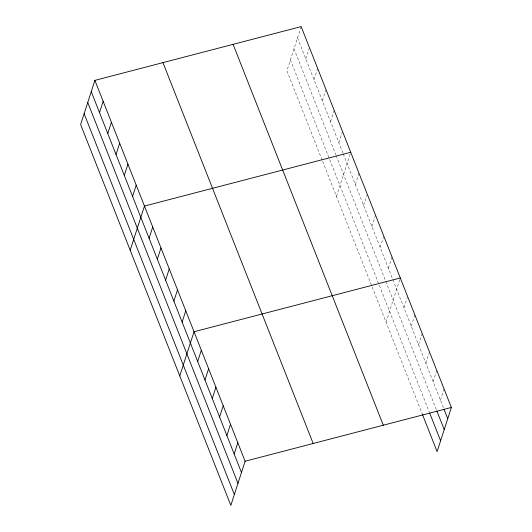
<?xml version="1.0" encoding="UTF-8"?>
<svg xmlns="http://www.w3.org/2000/svg" width="532" height="532" viewBox="0 0 532 532"><rect width="100%" height="100%" fill="white"/><g stroke="black" fill="none" stroke-linecap="round" stroke-linejoin="round"><path stroke-width="0.4" stroke-dasharray="2.66 2" d="M301.159 26.6L286.894 70.763L322.299 160.538M305.78 58.819L309.178 48.299M314.04 79.767L317.684 68.495M322.306 100.714L325.704 90.194M330.565 121.655L334.209 110.39M338.831 142.603L342.222 132.089M336.463 196.448L350.728 152.285M355.349 184.498L358.994 173.233M363.615 205.445L367.014 194.931M371.875 226.393L375.519 215.127M380.141 247.34L383.532 236.826M388.4 268.288L392.037 257.023M386.039 322.133L400.057 278.721M403.961 307.735L407.352 297.222M411.256 326.236L414.894 314.964M418.551 344.736L422.189 333.464M425.846 363.236L429.49 351.965M433.141 381.73L436.785 370.465M440.443 400.23L444.08 388.965M297.521 37.872L342.96 153.076M343.253 153.828L443.482 407.938M294.01 48.725L335.911 154.958M336.204 155.703L385.487 280.643M385.78 281.388L436.632 410.318M290.399 59.91L429.371 412.253M322.598 161.289L371.875 286.223M372.167 286.974L422.215 413.856"/><path stroke-width="0.8" d="M94.889 80.372L80.625 124.541L230.841 505.4L245.106 461.237L94.889 80.372L301.159 26.6L451.375 407.459L437.111 451.628L422.521 414.627M99.511 112.591L103.148 101.319M107.77 133.539L111.414 122.267M116.036 154.486L119.673 143.214M124.295 175.434L127.939 164.162M132.561 196.381L136.199 185.109M130.194 250.226L144.458 206.057L350.728 152.285M149.08 238.276L152.724 227.004M157.346 259.224L160.983 247.952M165.605 280.171L169.249 268.899M173.871 301.119L177.508 289.847M182.13 322.066L185.768 310.794M179.769 375.905L194.034 331.742L400.303 277.97M197.691 361.514L201.329 350.242M204.986 380.008L208.624 368.743M212.281 398.508L215.919 387.243M219.576 417.008L223.221 405.736M226.871 435.509L230.516 424.237M234.173 454.009L237.811 442.737M245.106 461.237L451.375 407.459M444.087 409.48L447.738 418.731M436.932 411.09L444.233 429.583M429.676 413.025L440.616 440.769M233.089 44.349L383.306 425.208M162.958 62.63L313.175 443.488M91.251 91.644L241.468 472.502M87.74 102.496L237.964 483.362M84.129 113.682L234.346 494.547"/></g></svg>
